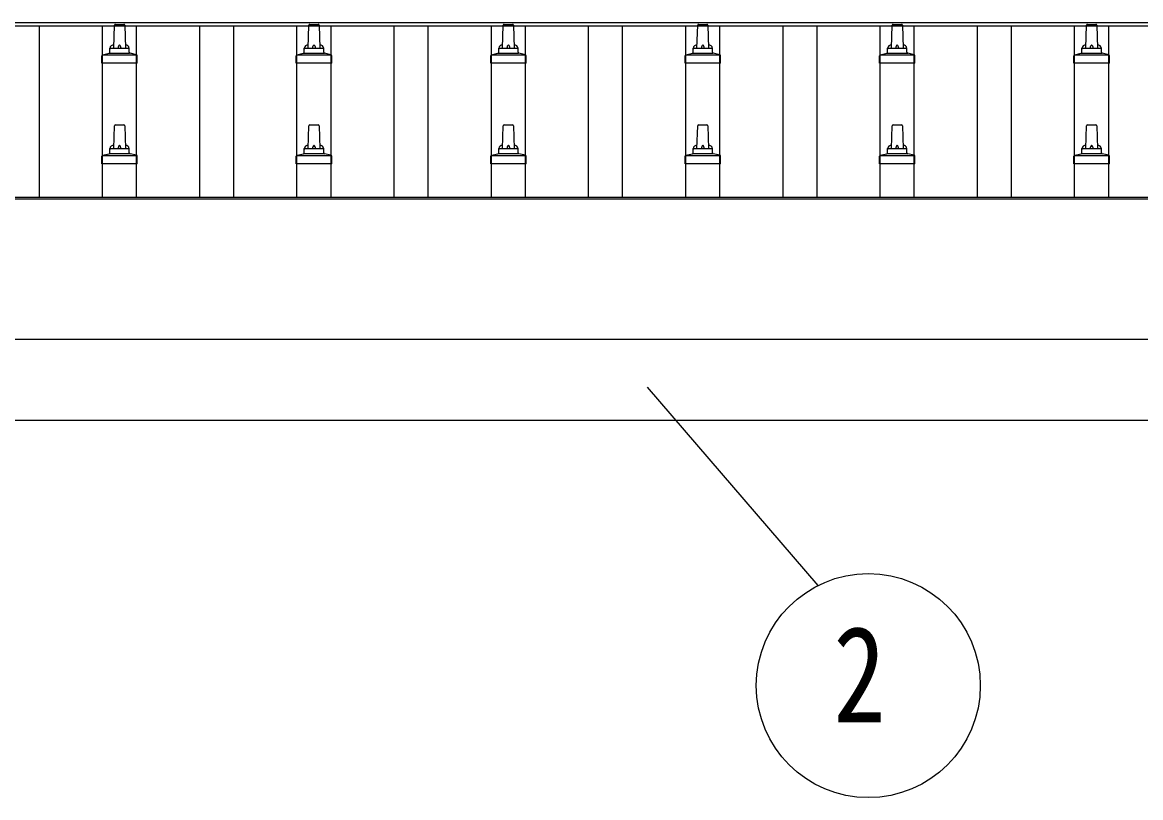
# Model space of a CAD drawing. Units: millimetres, scale not verified. Extents: x -12615 to 12615, y -8910 to 8910.
# Drawn here: x -9028 to -7877, y -1099 to -302 of the extents above; entities that cross this region are included whole.
import ezdxf
from ezdxf.enums import TextEntityAlignment as Align

# ---------------------------------------------------------------- set-up
doc = ezdxf.new("R2010")
doc.units = ezdxf.units.MM
doc.header["$LTSCALE"] = 40
for name, color, linetype in [('0-4_YKK_13', 4, 'Continuous'), ('0-5_YKK_A1', 4, 'Continuous'), ('0-6_YKK_D', 6, 'Continuous')]:
    doc.layers.add(name, color=color, linetype=linetype)
doc.styles.add('ＭＳ ゴシック', font='')
doc.styles.get('ＭＳ ゴシック').set_extended_font_data('MS Gothic')

msp = doc.modelspace()

# ---------------------------------------------------------------- linework, layer by layer
at = {"layer": '0-4_YKK_13'}
for p, q in [((-8933.82, -328.77), (-8933.09, -305.25)), ((-8932.09, -304.27), (-8923.55, -304.27)), ((-8922.55, -305.25), (-8921.82, -328.77)), ((-8733.82, -328.77), (-8733.09, -305.25)), ((-8732.09, -304.27), (-8723.55, -304.27)), ((-8722.55, -305.25), (-8721.82, -328.77)), ((-8533.82, -328.77), (-8533.09, -305.25)), ((-8532.09, -304.27), (-8523.55, -304.27)), ((-8522.55, -305.25), (-8521.82, -328.77)), ((-8333.82, -328.77), (-8333.09, -305.25)), ((-8332.09, -304.27), (-8323.55, -304.27)), ((-8322.55, -305.25), (-8321.82, -328.77)), ((-8133.82, -328.77), (-8133.09, -305.25)), ((-8132.09, -304.27), (-8123.55, -304.27)), ((-8122.55, -305.25), (-8121.82, -328.77)), ((-7933.82, -328.77), (-7933.09, -305.25)), ((-7932.09, -304.27), (-7923.55, -304.27)), ((-7922.55, -305.25), (-7921.82, -328.77)), ((-8937.82, -332.98), (-8937.82, -328.77)), ((-8936.82, -328.77), (-8918.82, -328.77)), ((-8917.82, -332.98), (-8917.82, -328.77)), ((-8737.82, -332.98), (-8737.82, -328.77)), ((-8736.82, -328.77), (-8718.82, -328.77)), ((-8717.82, -332.98), (-8717.82, -328.77)), ((-8537.82, -332.98), (-8537.82, -328.77)), ((-8536.82, -328.77), (-8518.82, -328.77)), ((-8517.82, -332.98), (-8517.82, -328.77)), ((-8337.82, -332.98), (-8337.82, -328.77)), ((-8336.82, -328.77), (-8318.82, -328.77)), ((-8317.82, -332.98), (-8317.82, -328.77)), ((-8137.82, -332.98), (-8137.82, -328.77)), ((-8136.82, -328.77), (-8118.82, -328.77)), ((-8117.82, -332.98), (-8117.82, -328.77)), ((-7937.82, -332.98), (-7937.82, -328.77)), ((-7936.82, -328.77), (-7918.82, -328.77)), ((-7917.82, -332.98), (-7917.82, -328.77)), ((-8946.07, -344.27), (-8946.07, -336.56)), ((-8909.57, -344.27), (-8946.07, -344.27)), ((-8945.69, -335.77), (-8909.95, -335.77)), ((-8945.3, -335.58), (-8938.58, -333.96)), ((-8938.2, -333.77), (-8917.44, -333.77)), ((-8910.33, -335.58), (-8917.05, -333.96)), ((-8909.57, -344.27), (-8909.57, -336.56)), ((-8746.07, -344.27), (-8746.07, -336.56)), ((-8709.57, -344.27), (-8746.07, -344.27)), ((-8745.69, -335.77), (-8709.95, -335.77)), ((-8745.3, -335.58), (-8738.58, -333.96)), ((-8738.2, -333.77), (-8717.44, -333.77)), ((-8710.33, -335.58), (-8717.05, -333.96)), ((-8709.57, -344.27), (-8709.57, -336.56)), ((-8546.07, -344.27), (-8546.07, -336.56)), ((-8509.57, -344.27), (-8546.07, -344.27)), ((-8545.69, -335.77), (-8509.95, -335.77)), ((-8545.3, -335.58), (-8538.58, -333.96)), ((-8538.2, -333.77), (-8517.44, -333.77)), ((-8510.33, -335.58), (-8517.05, -333.96)), ((-8509.57, -344.27), (-8509.57, -336.56)), ((-8346.07, -344.27), (-8346.07, -336.56)), ((-8309.57, -344.27), (-8346.07, -344.27)), ((-8345.69, -335.77), (-8309.95, -335.77)), ((-8345.3, -335.58), (-8338.58, -333.96)), ((-8338.2, -333.77), (-8317.44, -333.77)), ((-8310.33, -335.58), (-8317.05, -333.96)), ((-8309.57, -344.27), (-8309.57, -336.56)), ((-8146.07, -344.27), (-8146.07, -336.56)), ((-8109.57, -344.27), (-8146.07, -344.27)), ((-8145.69, -335.77), (-8109.95, -335.77)), ((-8145.3, -335.58), (-8138.58, -333.96)), ((-8138.2, -333.77), (-8117.44, -333.77)), ((-8110.33, -335.58), (-8117.05, -333.96)), ((-8109.57, -344.27), (-8109.57, -336.56)), ((-7946.07, -344.27), (-7946.07, -336.56)), ((-7909.57, -344.27), (-7946.07, -344.27)), ((-7945.69, -335.77), (-7909.95, -335.77)), ((-7945.3, -335.58), (-7938.58, -333.96)), ((-7938.2, -333.77), (-7917.44, -333.77)), ((-7910.33, -335.58), (-7917.05, -333.96)), ((-7909.57, -344.27), (-7909.57, -336.56)), ((-8933.82, -432.1), (-8933.09, -408.58)), ((-8932.09, -407.6), (-8923.55, -407.6)), ((-8922.55, -408.58), (-8921.82, -432.1)), ((-8733.82, -432.1), (-8733.09, -408.58)), ((-8732.09, -407.6), (-8723.55, -407.6)), ((-8722.55, -408.58), (-8721.82, -432.1)), ((-8533.82, -432.1), (-8533.09, -408.58)), ((-8532.09, -407.6), (-8523.55, -407.6)), ((-8522.55, -408.58), (-8521.82, -432.1)), ((-8333.82, -432.1), (-8333.09, -408.58)), ((-8332.09, -407.6), (-8323.55, -407.6)), ((-8322.55, -408.58), (-8321.82, -432.1)), ((-8133.82, -432.1), (-8133.09, -408.58)), ((-8132.09, -407.6), (-8123.55, -407.6)), ((-8122.55, -408.58), (-8121.82, -432.1)), ((-7933.82, -432.1), (-7933.09, -408.58)), ((-7932.09, -407.6), (-7923.55, -407.6)), ((-7922.55, -408.58), (-7921.82, -432.1)), ((-8938.2, -437.1), (-8917.44, -437.1)), ((-8937.82, -436.32), (-8937.82, -432.1)), ((-8936.82, -432.1), (-8918.82, -432.1)), ((-8917.82, -436.32), (-8917.82, -432.1)), ((-8738.2, -437.1), (-8717.44, -437.1)), ((-8737.82, -436.32), (-8737.82, -432.1)), ((-8736.82, -432.1), (-8718.82, -432.1)), ((-8717.82, -436.32), (-8717.82, -432.1)), ((-8538.2, -437.1), (-8517.44, -437.1)), ((-8537.82, -436.32), (-8537.82, -432.1)), ((-8536.82, -432.1), (-8518.82, -432.1)), ((-8517.82, -436.32), (-8517.82, -432.1)), ((-8338.2, -437.1), (-8317.44, -437.1)), ((-8337.82, -436.32), (-8337.82, -432.1)), ((-8336.82, -432.1), (-8318.82, -432.1)), ((-8317.82, -436.32), (-8317.82, -432.1)), ((-8138.2, -437.1), (-8117.44, -437.1)), ((-8137.82, -436.32), (-8137.82, -432.1)), ((-8136.82, -432.1), (-8118.82, -432.1)), ((-8117.82, -436.32), (-8117.82, -432.1)), ((-7938.2, -437.1), (-7917.44, -437.1)), ((-7937.82, -436.32), (-7937.82, -432.1)), ((-7936.82, -432.1), (-7918.82, -432.1)), ((-7917.82, -436.32), (-7917.82, -432.1)), ((-8946.07, -447.6), (-8946.07, -439.89)), ((-8909.57, -447.6), (-8946.07, -447.6)), ((-8945.69, -439.1), (-8909.95, -439.1)), ((-8945.3, -438.92), (-8938.58, -437.29)), ((-8910.33, -438.92), (-8917.05, -437.29)), ((-8909.57, -447.6), (-8909.57, -439.89)), ((-8746.07, -447.6), (-8746.07, -439.89)), ((-8709.57, -447.6), (-8746.07, -447.6)), ((-8745.69, -439.1), (-8709.95, -439.1)), ((-8745.3, -438.92), (-8738.58, -437.29)), ((-8710.33, -438.92), (-8717.05, -437.29)), ((-8709.57, -447.6), (-8709.57, -439.89)), ((-8546.07, -447.6), (-8546.07, -439.89)), ((-8509.57, -447.6), (-8546.07, -447.6)), ((-8545.69, -439.1), (-8509.95, -439.1)), ((-8545.3, -438.92), (-8538.58, -437.29)), ((-8510.33, -438.92), (-8517.05, -437.29)), ((-8509.57, -447.6), (-8509.57, -439.89)), ((-8346.07, -447.6), (-8346.07, -439.89)), ((-8309.57, -447.6), (-8346.07, -447.6)), ((-8345.69, -439.1), (-8309.95, -439.1)), ((-8345.3, -438.92), (-8338.58, -437.29)), ((-8310.33, -438.92), (-8317.05, -437.29)), ((-8309.57, -447.6), (-8309.57, -439.89)), ((-8146.07, -447.6), (-8146.07, -439.89)), ((-8109.57, -447.6), (-8146.07, -447.6)), ((-8145.69, -439.1), (-8109.95, -439.1)), ((-8145.3, -438.92), (-8138.58, -437.29)), ((-8110.33, -438.92), (-8117.05, -437.29)), ((-8109.57, -447.6), (-8109.57, -439.89)), ((-7946.07, -447.6), (-7946.07, -439.89)), ((-7909.57, -447.6), (-7946.07, -447.6)), ((-7945.69, -439.1), (-7909.95, -439.1)), ((-7945.3, -438.92), (-7938.58, -437.29)), ((-7910.33, -438.92), (-7917.05, -437.29)), ((-7909.57, -447.6), (-7909.57, -439.89))]:
    msp.add_line(p, q, dxfattribs=at)
for centre, radius, start, end in [((-8932.09, -305.27), 1, 90, 178.60509), ((-8923.55, -305.27), 1, 1.39491, 90), ((-8732.09, -305.27), 1, 90, 178.60509), ((-8723.55, -305.27), 1, 1.39491, 90), ((-8532.09, -305.27), 1, 90, 178.60509), ((-8523.55, -305.27), 1, 1.39491, 90), ((-8332.09, -305.27), 1, 90, 178.60509), ((-8323.55, -305.27), 1, 1.39491, 90), ((-8132.09, -305.27), 1, 90, 178.60509), ((-8123.55, -305.27), 1, 1.39491, 90), ((-7932.09, -305.27), 1, 90, 178.60509), ((-7923.55, -305.27), 1, 1.39491, 90), ((-8938.82, -332.98), 1, 283.62699, 0), ((-8933.73, -329.4), 4.13, 90, 171.17633), ((-8936.82, -329.77), 1, 90, 180), ((-8924.49, -328.77), 4.83, 133.60282, 180), ((-8931.15, -328.77), 4.83, 0, 46.39718), ((-8921.9, -329.4), 4.13, 8.82367, 90), ((-8918.82, -329.77), 1, 0, 90), ((-8916.82, -332.98), 1, 180, 256.37301), ((-8738.82, -332.98), 1, 283.62699, 0), ((-8733.73, -329.4), 4.13, 90, 171.17633), ((-8736.82, -329.77), 1, 90, 180), ((-8724.49, -328.77), 4.83, 133.60282, 180), ((-8731.15, -328.77), 4.83, 0, 46.39718), ((-8721.9, -329.4), 4.13, 8.82367, 90), ((-8718.82, -329.77), 1, 0, 90), ((-8716.82, -332.98), 1, 180, 256.37301), ((-8538.82, -332.98), 1, 283.62699, 0), ((-8533.73, -329.4), 4.13, 90, 171.17633), ((-8536.82, -329.77), 1, 90, 180), ((-8524.49, -328.77), 4.83, 133.60282, 180), ((-8531.15, -328.77), 4.83, 0, 46.39718), ((-8521.9, -329.4), 4.13, 8.82367, 90), ((-8518.82, -329.77), 1, 0, 90), ((-8516.82, -332.98), 1, 180, 256.37301), ((-8338.82, -332.98), 1, 283.62699, 0), ((-8333.73, -329.4), 4.13, 90, 171.17633), ((-8336.82, -329.77), 1, 90, 180), ((-8324.49, -328.77), 4.83, 133.60282, 180), ((-8331.15, -328.77), 4.83, 0, 46.39718), ((-8321.9, -329.4), 4.13, 8.82367, 90), ((-8318.82, -329.77), 1, 0, 90), ((-8316.82, -332.98), 1, 180, 256.37301), ((-8138.82, -332.98), 1, 283.62699, 0), ((-8133.73, -329.4), 4.13, 90, 171.17633), ((-8136.82, -329.77), 1, 90, 180), ((-8124.49, -328.77), 4.83, 133.60282, 180), ((-8131.15, -328.77), 4.83, 0, 46.39718), ((-8121.9, -329.4), 4.13, 8.82367, 90), ((-8118.82, -329.77), 1, 0, 90), ((-8116.82, -332.98), 1, 180, 256.37301), ((-7938.82, -332.98), 1, 283.62699, 0), ((-7933.73, -329.4), 4.13, 90, 171.17633), ((-7936.82, -329.77), 1, 90, 180), ((-7924.49, -328.77), 4.83, 133.60282, 180), ((-7931.15, -328.77), 4.83, 0, 46.39718), ((-7921.9, -329.4), 4.13, 8.82367, 90), ((-7918.82, -329.77), 1, 0, 90), ((-7916.82, -332.98), 1, 180, 256.37301), ((-8945.07, -336.56), 1, 103.62699, 180), ((-8910.57, -336.56), 1, 0, 76.37301), ((-8745.07, -336.56), 1, 103.62699, 180), ((-8710.57, -336.56), 1, 0, 76.37301), ((-8545.07, -336.56), 1, 103.62699, 180), ((-8510.57, -336.56), 1, 0, 76.37301), ((-8345.07, -336.56), 1, 103.62699, 180), ((-8310.57, -336.56), 1, 0, 76.37301), ((-8145.07, -336.56), 1, 103.62699, 180), ((-8110.57, -336.56), 1, 0, 76.37301), ((-7945.07, -336.56), 1, 103.62699, 180), ((-7910.57, -336.56), 1, 0, 76.37301), ((-8932.09, -408.6), 1, 90, 178.60509), ((-8923.55, -408.6), 1, 1.39491, 90), ((-8732.09, -408.6), 1, 90, 178.60509), ((-8723.55, -408.6), 1, 1.39491, 90), ((-8532.09, -408.6), 1, 90, 178.60509), ((-8523.55, -408.6), 1, 1.39491, 90), ((-8332.09, -408.6), 1, 90, 178.60509), ((-8323.55, -408.6), 1, 1.39491, 90), ((-8132.09, -408.6), 1, 90, 178.60509), ((-8123.55, -408.6), 1, 1.39491, 90), ((-7932.09, -408.6), 1, 90, 178.60509), ((-7923.55, -408.6), 1, 1.39491, 90), ((-8938.82, -436.32), 1, 283.62699, 0), ((-8933.73, -432.74), 4.13, 90, 171.17633), ((-8936.82, -433.1), 1, 90, 180), ((-8924.49, -432.1), 4.83, 133.60282, 180), ((-8931.15, -432.1), 4.83, 0, 46.39718), ((-8921.9, -432.74), 4.13, 8.82367, 90), ((-8918.82, -433.1), 1, 0, 90), ((-8916.82, -436.32), 1, 180, 256.37301), ((-8738.82, -436.32), 1, 283.62699, 0), ((-8733.73, -432.74), 4.13, 90, 171.17633), ((-8736.82, -433.1), 1, 90, 180), ((-8724.49, -432.1), 4.83, 133.60282, 180), ((-8731.15, -432.1), 4.83, 0, 46.39718), ((-8721.9, -432.74), 4.13, 8.82367, 90), ((-8718.82, -433.1), 1, 0, 90), ((-8716.82, -436.32), 1, 180, 256.37301), ((-8538.82, -436.32), 1, 283.62699, 0), ((-8533.73, -432.74), 4.13, 90, 171.17633), ((-8536.82, -433.1), 1, 90, 180), ((-8524.49, -432.1), 4.83, 133.60282, 180), ((-8531.15, -432.1), 4.83, 0, 46.39718), ((-8521.9, -432.74), 4.13, 8.82367, 90), ((-8518.82, -433.1), 1, 0, 90), ((-8516.82, -436.32), 1, 180, 256.37301), ((-8338.82, -436.32), 1, 283.62699, 0), ((-8333.73, -432.74), 4.13, 90, 171.17633), ((-8336.82, -433.1), 1, 90, 180), ((-8324.49, -432.1), 4.83, 133.60282, 180), ((-8331.15, -432.1), 4.83, 0, 46.39718), ((-8321.9, -432.74), 4.13, 8.82367, 90), ((-8318.82, -433.1), 1, 0, 90), ((-8316.82, -436.32), 1, 180, 256.37301), ((-8138.82, -436.32), 1, 283.62699, 0), ((-8133.73, -432.74), 4.13, 90, 171.17633), ((-8136.82, -433.1), 1, 90, 180), ((-8124.49, -432.1), 4.83, 133.60282, 180), ((-8131.15, -432.1), 4.83, 0, 46.39718), ((-8121.9, -432.74), 4.13, 8.82367, 90), ((-8118.82, -433.1), 1, 0, 90), ((-8116.82, -436.32), 1, 180, 256.37301), ((-7938.82, -436.32), 1, 283.62699, 0), ((-7933.73, -432.74), 4.13, 90, 171.17633), ((-7936.82, -433.1), 1, 90, 180), ((-7924.49, -432.1), 4.83, 133.60282, 180), ((-7931.15, -432.1), 4.83, 0, 46.39718), ((-7921.9, -432.74), 4.13, 8.82367, 90), ((-7918.82, -433.1), 1, 0, 90), ((-7916.82, -436.32), 1, 180, 256.37301), ((-8945.07, -439.89), 1, 103.62699, 180), ((-8910.57, -439.89), 1, 0, 76.37301), ((-8745.07, -439.89), 1, 103.62699, 180), ((-8710.57, -439.89), 1, 0, 76.37301), ((-8545.07, -439.89), 1, 103.62699, 180), ((-8510.57, -439.89), 1, 0, 76.37301), ((-8345.07, -439.89), 1, 103.62699, 180), ((-8310.57, -439.89), 1, 0, 76.37301), ((-8145.07, -439.89), 1, 103.62699, 180), ((-8110.57, -439.89), 1, 0, 76.37301), ((-7945.07, -439.89), 1, 103.62699, 180), ((-7910.57, -439.89), 1, 0, 76.37301)]:
    msp.add_arc(centre, radius, start, end, dxfattribs=at)
at = {"layer": '0-5_YKK_A1'}
for p, q in [((-9750.82, -302.25), (-6704.82, -302.25)), ((-9750.82, -305.84), (-6704.82, -305.84)), ((-9010.32, -481.86), (-9010.32, -305.84)), ((-8945.32, -481.86), (-8945.32, -305.84)), ((-8910.32, -481.86), (-8910.32, -305.84)), ((-8845.32, -481.86), (-8845.32, -305.84)), ((-8810.32, -481.86), (-8810.32, -305.84)), ((-8745.32, -481.86), (-8745.32, -305.84)), ((-8710.32, -481.86), (-8710.32, -305.84)), ((-8645.32, -481.86), (-8645.32, -305.84)), ((-8610.32, -481.86), (-8610.32, -305.84)), ((-8545.32, -481.86), (-8545.32, -305.84)), ((-8510.32, -481.86), (-8510.32, -305.84)), ((-8445.32, -481.86), (-8445.32, -305.84)), ((-8410.32, -481.86), (-8410.32, -305.84)), ((-8345.32, -481.86), (-8345.32, -305.84)), ((-8310.32, -481.86), (-8310.32, -305.84)), ((-8245.32, -481.86), (-8245.32, -305.84)), ((-8210.32, -481.86), (-8210.32, -305.84)), ((-8145.32, -481.86), (-8145.32, -305.84)), ((-8110.32, -481.86), (-8110.32, -305.84)), ((-8045.32, -481.86), (-8045.32, -305.84)), ((-8010.32, -481.86), (-8010.32, -305.84)), ((-7945.32, -481.86), (-7945.32, -305.84)), ((-7910.32, -481.86), (-7910.32, -305.84)), ((-9750.82, -482.03), (-6704.82, -482.03)), ((-9746.12, -483.59), (-6709.52, -483.59)), ((-6709.52, -628.46), (-9746.12, -628.46)), ((-9727.82, -711.36), (-6831.82, -711.36))]:
    msp.add_line(p, q, dxfattribs=at)
at = {"layer": '0-6_YKK_D'}
msp.add_line((-8385.22, -677.27), (-8209.4, -881.33), dxfattribs=at)
msp.add_circle((-8157.6, -984.22), 115.2, dxfattribs=at)

# ---------------------------------------------------------------- texts
at = {"layer": '0-6_YKK_D', "style": 'ＭＳ ゴシック', "width": 0.8}
msp.add_text('2', height=98.97, dxfattribs=at).set_placement((-8193.6, -1051.72), align=Align.BOTTOM_LEFT)

doc.saveas('drawing.dxf')
